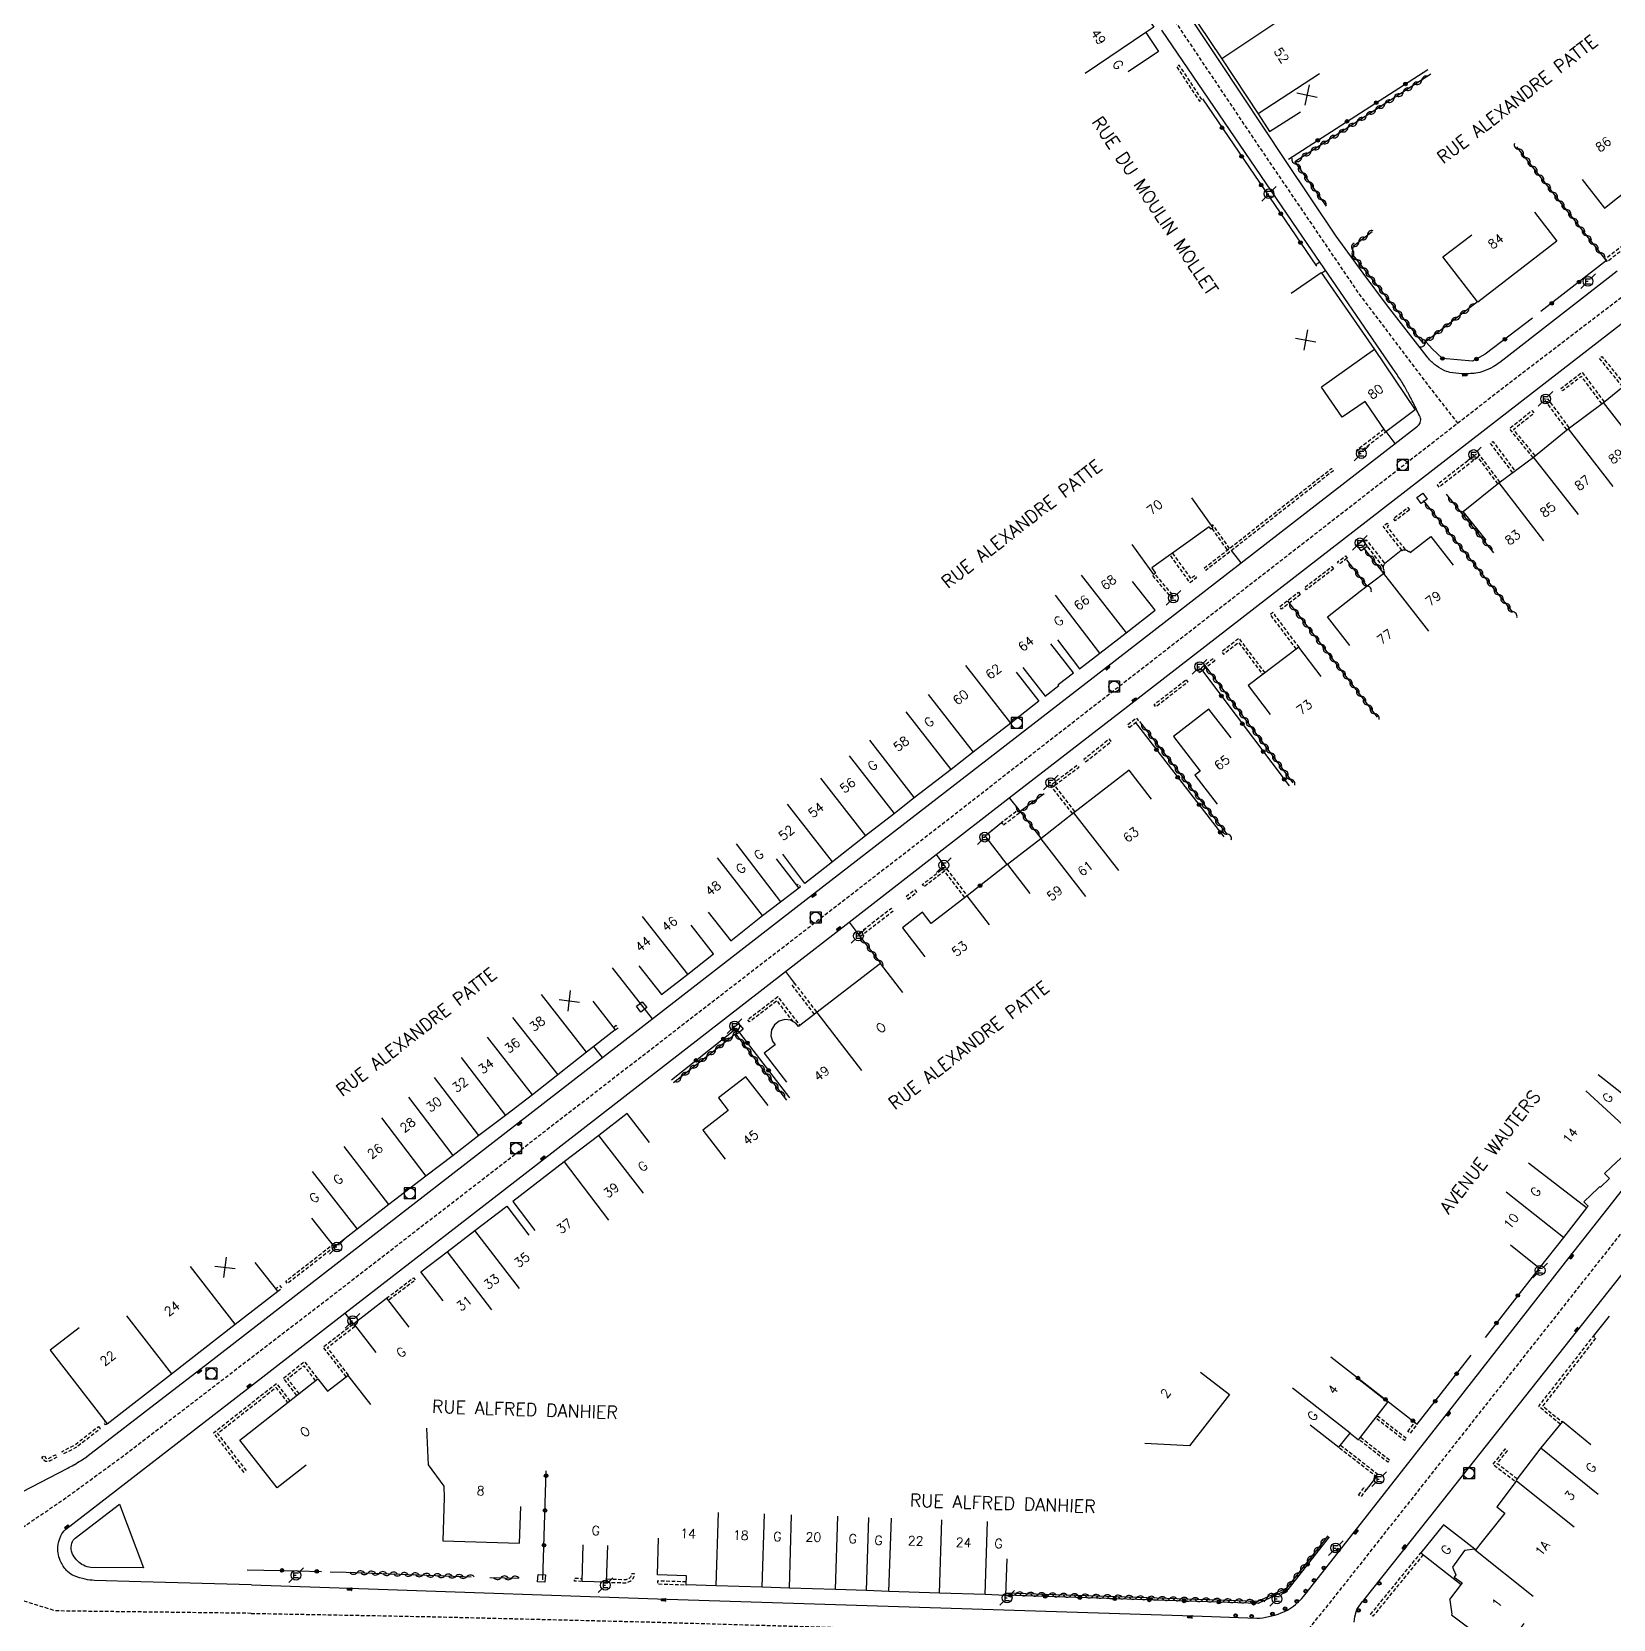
# Model space of a CAD drawing. Header units: millimetres. Extents: x 108000 to 109000, y 121000 to 122000.
# Drawn here: x 108402.5 to 108618.6, y 121388.5 to 121605.4 of the extents above; entities that cross this region are included whole.
import ezdxf
from ezdxf.enums import TextEntityAlignment as Align

# ---------------------------------------------------------------- set-up
doc = ezdxf.new("R2010")
doc.units = ezdxf.units.MM
doc.linetypes.add('DASHED', pattern=[0.75, 0.5, -0.25])
doc.layers.get('0').update_dxf_attribs({"linetype": 'CONTINUOUS'})
for name, color, linetype in [('W0001', 6, 'DASHED'), ('W0008', 7, 'CONTINUOUS'), ('W0100', 7, 'CONTINUOUS'), ('W0112', 1, 'DASHED'), ('W0310', 3, 'CONTINUOUS'), ('W0322', 7, 'CONTINUOUS'), ('W0400', 7, 'CONTINUOUS'), ('W0420', 7, 'CONTINUOUS'), ('W0471', 7, 'CONTINUOUS'), ('W0989', 7, 'CONTINUOUS'), ('W0991', 7, 'CONTINUOUS'), ('W1102', 7, 'CONTINUOUS')]:
    doc.layers.add(name, color=color, linetype=linetype)
doc.styles.get("Standard").update_dxf_attribs({"font": 'romans.shx', "width": 0.85})

# ---------------------------------------------------------------- blocks, each defined once
blk = doc.blocks.new('t310o')
at = {"color": 0, "linetype": 'Continuous'}
for centre, start, end in [((-0.5, 0.38), 216.8699, 323.1304), ((0.5, -0.37), 36.8699, 143.1303)]:
    blk.add_arc(centre, 0.625, start, end, dxfattribs=at)
blk = doc.blocks.new('T400')
for p, q in [((-0.15, 0.3), (0.15, 0.3)), ((-0.15, -0.25), (-0.15, 0.3)), ((-0.15, 0.15), (0.15, 0.15)), ((-0.15, 0), (0.15, 0)), ((0.15, 0.3), (0.15, -0.25)), ((-0.15, -0.15), (0.15, -0.15)), ((-0.15, -0.25), (-0.15, -0.3)), ((-0.15, -0.3), (0.15, -0.3)), ((0.15, -0.3), (0.15, -0.25))]:
    blk.add_line(p, q)
blk = doc.blocks.new('t991o')
at = {"color": 0, "linetype": 'Continuous'}
for p, q in [((-1, 1), (1, -1)), ((-1, -1), (1, 1))]:
    blk.add_line(p, q, dxfattribs=at)
blk = doc.blocks.new('T420')
for p, q in [((0.75, 0.75), (-0.75, 0.75)), ((-0.75, 0.75), (-0.75, -0.75)), ((0.75, 0.75), (0.75, -0.75)), ((0.75, -0.75), (-0.75, -0.75))]:
    blk.add_line(p, q)
blk.add_ellipse((0, 0), major_axis=(-0.53, 0.53), ratio=1, start_param=3.926991, end_param=10.210176)
blk = doc.blocks.new('T471')
for p, q in [((-0.333334, 0.333334), (-0.333334, -0.333334)), ((-0.333334, 0.333334), (0.333334, 0.333334)), ((-0.333334, 0), (0, 0)), ((0.500001, 0.500001), (1.000002, 1.000002)), ((-0.500001, -0.500001), (-1.000002, -1.000002)), ((-0.333334, -0.333334), (0.333334, -0.333334))]:
    blk.add_line(p, q)
blk.add_ellipse((0, 0), major_axis=(0.471405, 0.471405), ratio=1, start_param=5.4977871438, end_param=11.780972451)
blk = doc.blocks.new('t112o')
at = {"color": 0, "linetype": 'Continuous'}
for p, q in [((-0.5, 0.5), (0.5, 0.5)), ((-0.5, -0.5), (-0.5, 0.5)), ((0.5, 0.5), (0.5, -0.5)), ((0.5, -0.5), (-0.5, -0.5))]:
    blk.add_line(p, q, dxfattribs=at)
blk = doc.blocks.new('t322o')
at = {"color": 0, "linetype": 'Continuous'}
for radius in [0.25, 0.15]:
    blk.add_circle((0, 0), radius, dxfattribs=at)

msp = doc.modelspace()

# ---------------------------------------------------------------- linework, layer by layer
at = {"layer": 'W0001', "flags": 128}
for points in [[(108363.56, 121634.73), (108372.48, 121635.35), (108407.06, 121638.2), (108419.15, 121639.16), (108422.41, 121639.74), (108422.41, 121639.74), (108430.44, 121642.23), (108454.24, 121650.05), (108485.2, 121660.34), (108502.26, 121665.79), (108504.26, 121666.34), (108512.05, 121667.43), (108519.83, 121668.31), (108523.16, 121664.87), (108526.54, 121660.62), (108529.66, 121656.73), (108533.39, 121650.78), (108538.02, 121643.8), (108543.28, 121634.27), (108548.04, 121627.79), (108550.61, 121623.02), (108551.96, 121618.01), (108555.03, 121612.37), (108569.77, 121590.38), (108583.88, 121569.6), (108593.41, 121557.01), (108597.36, 121551.94)], [(108324.99, 121331.05), (108366.93, 121370.14), (108396.42, 121397.25), (108399.33, 121399.77), (108406.97, 121404.96), (108414.91, 121410.76), (108439.87, 121429.9), (108520.49, 121492.17), (108603.69, 121556.86), (108636.24, 121581.76), (108640.06, 121585.88), (108648.16, 121592.45), (108654.27, 121596.27), (108684.65, 121618.07)], [(108417.65, 121187.16), (108475.27, 121258.08), (108527.46, 121324.17), (108567.08, 121374.86), (108580.51, 121391.48), (108620.7, 121442.44), (108652.15, 121482.38)], [(108432.48, 121389.31), (108405.74, 121389.64), (108400.85, 121391.16), (108395.79, 121396.67)], [(108432.48, 121389.31), (108456.42, 121388.87), (108486.56, 121388.14), (108511.75, 121387.41), (108542, 121386.51), (108566.04, 121385.79), (108574.91, 121384.54), (108625.44, 121370.53), (108624.9, 121368.65), (108669.33, 121356.35), (108675.44, 121354.74), (108683.49, 121360.58), (108731.03, 121394.93)]]:
    msp.add_lwpolyline(points, dxfattribs=at)
at = {"layer": 'W0008', "flags": 128}
for points in [[(108619.18, 121572.71), (108603.12, 121560.24, -0.039021), (108602.22, 121559.64, -0.029221), (108600.92, 121559.02, -0.069205), (108599.88, 121558.76, -0.037873), (108597.92, 121558.69, -0.038924), (108596.32, 121558.88, -0.066477), (108595.43, 121559.18, -0.056116), (108594.21, 121559.97, -0.056529), (108593.19, 121561.01), (108587.79, 121567.98), (108584.44, 121572.41), (108580.79, 121577.5), (108573.84, 121587.84), (108564.79, 121601.51), (108554.98, 121616.18)], [(108401.19, 121405.9), (108407.41, 121409.16, 0.000891), (108408.22, 121409.58, 0.006727), (108408.32, 121409.64, 0.011526), (108408.37, 121409.67, 0.000685), (108409.15, 121410.16, 0.000923), (108410.01, 121410.7, 0.022858), (108410.04, 121410.72), (108420.54, 121418.83), (108426.25, 121423.22), (108470.57, 121457.55), (108480.49, 121465.28), (108506.93, 121485.76), (108548.97, 121518.29), (108567.79, 121532.86), (108588.82, 121549.14), (108591.87, 121551.53, 0.043631), (108592, 121551.65, 0.024306), (108592.19, 121551.88, 0.089724), (108592.27, 121552.04, 0.044657), (108592.34, 121552.38, 0.109439), (108592.31, 121552.61, 0.018663), (108592.16, 121552.96, 0.003141), (108591.7, 121553.92, 0.006805), (108591.49, 121554.36, 0.000464), (108590.64, 121555.99, 0.004217), (108590.54, 121556.17, 0.00876), (108589.94, 121557.24, 0.01257), (108589.49, 121557.97, 0.002177), (108588.95, 121558.77, 0.002699), (108588.52, 121559.41), (108576.9, 121576.35), (108556.96, 121605.64)], [(108432.53, 121393.22), (108417.39, 121393.6), (108411.07, 121393.81, -0.045702), (108409.78, 121393.97, -0.038304), (108408.31, 121394.42, -0.107156), (108407.39, 121395.02, -0.076964), (108406.5, 121396.27, -0.065677), (108406.13, 121397.32, -0.072626), (108406.07, 121398.34, -0.080775), (108406.47, 121399.92, -0.125871), (108407.11, 121400.75), (108431.85, 121419.89), (108445.27, 121430.32), (108471.73, 121450.81), (108505.5, 121477), (108514.19, 121483.74), (108526.08, 121492.98), (108536.1, 121500.74), (108552.31, 121513.25), (108625.15, 121569.7)]]:
    msp.add_lwpolyline(points, format="xyb", dxfattribs=at)
for points in [[(108578.55, 121573.94), (108578, 121573.56)], [(108579.34, 121572.79), (108578.79, 121572.41)], [(108588.82, 121549.14), (108587.59, 121550.79)], [(108567.79, 121532.86), (108566.48, 121534.54)], [(108536.1, 121500.74), (108537.39, 121499.12)], [(108535.82, 121491.62), (108532.79, 121495.53), (108535.05, 121497.36)], [(108526.08, 121492.98), (108527.31, 121491.29)], [(108514.19, 121483.74), (108515.45, 121482.11)], [(108487.33, 121470.56), (108481.88, 121477.5)], [(108505.5, 121477), (108506.75, 121475.37)], [(108432.53, 121393.22), (108447.2, 121392.71), (108489.33, 121391.27), (108561.23, 121388.96), (108569.95, 121388.65), (108570.35, 121388.66), (108570.75, 121388.71), (108571.57, 121388.87), (108572.39, 121389.08), (108572.83, 121389.21), (108573.27, 121389.37), (108573.69, 121389.55), (108574.11, 121389.75), (108574.4, 121389.91), (108574.68, 121390.09), (108574.95, 121390.3), (108575.2, 121390.52), (108576.06, 121391.36), (108576.49, 121391.84), (108582.72, 121399.77), (108596.15, 121416.9), (108612.61, 121437.94), (108618.58, 121445.5), (108637.86, 121470.17)], [(108480.49, 121465.28), (108479.33, 121466.77)], [(108583.21, 121388.09), (108583.32, 121388.82), (108583.5, 121389.53), (108583.66, 121389.93), (108583.9, 121390.3), (108584.39, 121390.93), (108584.53, 121391.11), (108593.52, 121402.39), (108628.52, 121446.58)], [(108445.27, 121430.32), (108446.4, 121428.85)]]:
    msp.add_lwpolyline(points, dxfattribs=at)
msp.add_lwpolyline([(108417.77, 121395.54), (108410.56, 121395.57, -0.07689), (108409.55, 121395.88, -0.08718), (108408.79, 121396.43, -0.052791), (108408.15, 121397.24, -0.090938), (108407.92, 121397.81, -0.119978), (108407.97, 121398.91, -0.161345), (108408.44, 121399.6), (108414.49, 121404.21)], format="xyb", close=True, dxfattribs=at)
at = {"layer": 'W0100', "flags": 128}
for points in [[(108564.87, 121609.7), (108562.09, 121613.85), (108558.59, 121611.53), (108558.59, 121611.53), (108558.59, 121611.53), (108565.13, 121601.72), (108570.13, 121594.19), (108571.68, 121591.78), (108575.89, 121594.48)], [(108548.34, 121608.22), (108552.47, 121611.02), (108555.84, 121606.06), (108554.74, 121605.31), (108556.49, 121602.74), (108552.35, 121599.93)], [(108614.38, 121585.25), (108617.46, 121581.32), (108621.02, 121584.12), (108621.02, 121584.12), (108620.43, 121584.87), (108625.52, 121588.88), (108622.44, 121592.81)], [(108607.9, 121580.75), (108610.95, 121576.79), (108600.13, 121568.46), (108595.37, 121574.64), (108599.33, 121577.69)], [(108578.7, 121572.47), (108574.61, 121569.66)], [(108578.72, 121572.51), (108586, 121562.02), (108591.57, 121553.76), (108587.55, 121550.76), (108587.55, 121550.76), (108584.72, 121554.89), (108581.59, 121552.75), (108578.77, 121556.87)], [(108601.27, 121535.96), (108598.14, 121539.87), (108603, 121543.76), (108607.72, 121547.31), (108612.46, 121551.18), (108617.31, 121554.77), (108621.94, 121558.55), (108627.07, 121562.32), (108627.07, 121562.32), (108627.56, 121561.69), (108629.21, 121562.97), (108632.27, 121559.01)], [(108560.99, 121541.73), (108563.93, 121537.62), (108563.68, 121537.43), (108563.42, 121537.79), (108560.81, 121535.91), (108555.57, 121532.15), (108556.09, 121531.44), (108555.85, 121531.24), (108552.91, 121535.34)], [(108542.67, 121522.35), (108545.69, 121518.36), (108548.49, 121520.49), (108552.06, 121523.27), (108556.03, 121526.37), (108552.94, 121530.31)], [(108537.95, 121518.57), (108541.01, 121514.61), (108542.88, 121516.09), (108542.77, 121516.24), (108544.85, 121517.84), (108541.79, 121521.79)], [(108578.7, 121517.34), (108575.69, 121521.33), (108575.69, 121521.33), (108568.75, 121516.1), (108571.76, 121512.11)], [(108537.03, 121517.89), (108540.13, 121513.97), (108536.29, 121510.93), (108531.16, 121506.99), (108528.17, 121504.62), (108523.1, 121500.72), (108520.4, 121498.61), (108516.45, 121495.55), (108511.93, 121492.01), (108508.14, 121489.05), (108505.13, 121493.05)], [(108566.44, 121508.92), (108563.38, 121512.87), (108558.53, 121509.12), (108558.53, 121509.12), (108562.19, 121504.4), (108561.46, 121503.83), (108564.52, 121499.88)], [(108555.51, 121500.55), (108552.46, 121504.51), (108544.93, 121498.69), (108540.39, 121495.16), (108535.85, 121491.64), (108538.91, 121487.68)], [(108494.93, 121485.14), (108498.04, 121481.22), (108502.36, 121484.65), (108504.83, 121486.52), (108507.32, 121488.43), (108504.28, 121492.4)], [(108533.38, 121483.39), (108530.33, 121487.36), (108525.41, 121483.57), (108524.23, 121485.1), (108521.49, 121482.99), (108524.54, 121479.03)], [(108485.48, 121477.78), (108488.57, 121473.85), (108492.15, 121476.66), (108495.68, 121479.42), (108492.61, 121483.36)], [(108521.54, 121474.15), (108518.49, 121478.11), (108507.28, 121469.48), (108506.9, 121469.97), (108506.2, 121470.36), (108505.4, 121470.45), (108504.63, 121470.24), (108504, 121469.74), (108503.61, 121469.04), (108503.51, 121468.24), (108503.73, 121467.47), (108504.08, 121467.01), (108502.58, 121465.86), (108502.58, 121465.86), (108502.58, 121465.86), (108505.63, 121461.9)], [(108632.09, 121474.46), (108636.01, 121471.35), (108634.15, 121469), (108630.39, 121464.23), (108626.57, 121459.36), (108624.47, 121456.7), (108622.28, 121453.9), (108618.41, 121450.31), (108617.45, 121449.41), (108618.11, 121448.71), (108616.89, 121447.55), (108616.81, 121447.63), (108616.58, 121447.41), (108614.62, 121445.55), (108615.21, 121444.94), (108614.99, 121444.71), (108611.84, 121440.65), (108608.53, 121436.48), (108604.61, 121439.6)], [(108479.17, 121472.97), (108482.23, 121469.02), (108478.31, 121465.97), (108474.38, 121462.88), (108470.92, 121460.16), (108467.26, 121457.32), (108463.59, 121454.58), (108460.08, 121451.87), (108456.37, 121449.05), (108451.28, 121445.18), (108446.97, 121441.82), (108443.88, 121439.38), (108440.79, 121443.31)], [(108503.14, 121458.69), (108500.09, 121462.64), (108496.34, 121459.75), (108497.68, 121458.01), (108494.19, 121455.31), (108497.24, 121451.35)], [(108486.91, 121453.64), (108483.85, 121457.6), (108480.01, 121454.62), (108475.26, 121450.99), (108468.22, 121445.58), (108471.26, 121441.62)], [(108458.71, 121432), (108455.68, 121435.98), (108459.25, 121438.7), (108463.07, 121441.63), (108467.41, 121444.95), (108470.45, 121440.99)], [(108408.95, 121428.32), (108405, 121425.25), (108412.79, 121415.22), (108421.58, 121422.05), (108430.3, 121428.81), (108436.11, 121433.32), (108433.04, 121437.27)], [(108449.55, 121424.96), (108446.5, 121428.93), (108450.96, 121432.36), (108454.01, 121428.4)], [(108562.23, 121422.27), (108566.17, 121419.2), (108560.72, 121412.22), (108554.6, 121412.51)], [(108439.98, 121409.55), (108436.05, 121406.46), (108430.93, 121412.96), (108441.61, 121421.35), (108441.61, 121421.35), (108442.93, 121419.65), (108445.71, 121421.81), (108448.78, 121417.86)], [(108577.2, 121415.07), (108581.14, 121412), (108582.67, 121413.95), (108583.84, 121413.03), (108587.84, 121418.16), (108583.9, 121421.23)], [(108615.56, 121412.32), (108611.71, 121415.51), (108608.74, 121411.93), (108605.36, 121407.49), (108605.43, 121407.43), (108605.39, 121407.38), (108602.74, 121403.87), (108603.81, 121403.02), (108600.37, 121398.65), (108599.83, 121397.96), (108599.71, 121398.06), (108598.33, 121397.89), (108596.66, 121395.63), (108597.11, 121394.58), (108596.89, 121394.26), (108598, 121393.47), (108596.25, 121391.19), (108596.32, 121391.12), (108596.57, 121389.18), (108596.53, 121389.1), (108603.48, 121383.9), (108606.48, 121387.9)], [(108456.44, 121414.61), (108456.67, 121409.62), (108456.67, 121409.62), (108458.81, 121406.7), (108458.88, 121405.15), (108458.68, 121399.21), (108469.17, 121398.89), (108469.32, 121403.89)], [(108599.71, 121398.06), (108595.42, 121401.42), (108592.35, 121397.58), (108597.84, 121393.27)], [(108481.16, 121398.57), (108480.99, 121393.57), (108477.7, 121393.68), (108477.86, 121398.68)], [(108535.74, 121396.77), (108535.56, 121391.77), (108532.81, 121391.87), (108526.56, 121392.08), (108519.65, 121392.31), (108516.56, 121392.42), (108512.35, 121392.58), (108506.04, 121392.77), (108502.34, 121392.89), (108496.03, 121393.08), (108491.94, 121393.21), (108491.97, 121394.45), (108488.01, 121394.57), (108488.16, 121399.57)]]:
    msp.add_lwpolyline(points, dxfattribs=at)
msp.add_lwpolyline([(108582.63, 121521.54), (108579.57, 121525.49), (108584.07, 121528.96), (108587.41, 121531.55), (108587.28, 121531.71), (108587.35, 121531.79), (108587.27, 121531.92, -0.07202), (108587.24, 121532.01, -0.072982), (108587.22, 121532.26, -0.068612), (108587.28, 121532.51, -0.063161), (108587.33, 121532.6, -0.043712), (108587.43, 121532.71), (108587.39, 121532.78), (108589.67, 121534.58), (108589.73, 121534.52, -0.043712), (108589.86, 121534.59, -0.063161), (108589.96, 121534.62, -0.068612), (108590.22, 121534.62, -0.072982), (108590.45, 121534.56, -0.07202), (108590.54, 121534.51), (108590.64, 121534.4), (108590.74, 121534.45), (108590.88, 121534.28), (108593.72, 121536.47), (108596.78, 121532.52)], format="xyb", dxfattribs=at)
at = {"layer": 'W0112', "flags": 128}
for points in [[(108562.41, 121596.17), (108559.33, 121600.83), (108558.99, 121600.61), (108562.07, 121595.95)], [(108624.68, 121579.38), (108624.43, 121579.69), (108617.56, 121574.35), (108617.8, 121574.03)], [(108562.72, 121532.14), (108566.04, 121534.7), (108580.14, 121545.76), (108580.39, 121545.44), (108566.28, 121534.38), (108562.96, 121531.82)], [(108590.79, 121540.09), (108588.85, 121538.6), (108588.61, 121538.92), (108590.55, 121540.41)], [(108582.27, 121533.47), (108581.2, 121532.66), (108580.95, 121532.97), (108582.03, 121533.79)], [(108580.42, 121532.03), (108576.67, 121529.14), (108576.43, 121529.46), (108580.18, 121532.35)], [(108575.89, 121528.53), (108574.34, 121527.34), (108573.29, 121526.52), (108573.04, 121526.84), (108574.1, 121527.66), (108575.64, 121528.85)], [(108564.2, 121519.48), (108562.48, 121518.14), (108562.1, 121517.83), (108561.85, 121518.14), (108562.23, 121518.45), (108563.96, 121519.79)], [(108560.26, 121516.86), (108560.51, 121516.55), (108556.13, 121513.17), (108555.89, 121513.49)], [(108552.48, 121510.37), (108553.76, 121511.3), (108553.53, 121511.63), (108552.24, 121510.69)], [(108546.52, 121505.65), (108550.04, 121508.46), (108549.79, 121508.77), (108546.27, 121505.96)], [(108535.29, 121497.04), (108537.63, 121498.81), (108537.39, 121499.12), (108535.05, 121497.36)], [(108522.22, 121486.91), (108523.46, 121487.84), (108523.22, 121488.16), (108521.98, 121487.23)], [(108515.7, 121481.79), (108520.23, 121485.3), (108519.98, 121485.62), (108515.45, 121482.11)], [(108411.6, 121414.84), (108411.85, 121414.52), (108408.53, 121411.95), (108406.81, 121411.08), (108406.63, 121411.44), (108408.31, 121412.29)], [(108590.58, 121414.17), (108591.54, 121415.4), (108591.85, 121415.15), (108590.89, 121413.93)], [(108583.82, 121405.48), (108584.54, 121406.44), (108584.86, 121406.2), (108584.14, 121405.24)]]:
    msp.add_lwpolyline(points, close=True, dxfattribs=at)
for points in [[(108619.93, 121556.92), (108616.77, 121560.79), (108617.08, 121561.05), (108620.24, 121557.17)], [(108617.07, 121554.6), (108614.3, 121558.33), (108611.72, 121556.35), (108611.48, 121556.66), (108614.38, 121558.9), (108617.39, 121554.84)], [(108612.29, 121551.05), (108609.34, 121555.04), (108609.66, 121555.28), (108612.61, 121551.29)], [(108607.95, 121547.5), (108605.01, 121551.09), (108607.83, 121553.34), (108607.58, 121553.65), (108604.44, 121551.15), (108607.64, 121547.24)], [(108587.3, 121551.08), (108583.49, 121548.14), (108583.74, 121547.83), (108587.55, 121550.76)], [(108603.16, 121543.88), (108600.16, 121547.87), (108594.56, 121543.51), (108594.81, 121543.2), (108600.09, 121547.31), (108602.84, 121543.64)], [(108604.89, 121545.18), (108601.87, 121549.19), (108602.19, 121549.43), (108605.21, 121545.42)], [(108563.79, 121537.52), (108565.89, 121534.59)], [(108566.21, 121534.83), (108563.86, 121538.1)], [(108589.77, 121534.55), (108587.18, 121537.84), (108587.74, 121538.25), (108587.98, 121537.93), (108587.75, 121537.76), (108590.22, 121534.62)], [(108587.22, 121532.26), (108584.57, 121535.75), (108584.89, 121536), (108587.39, 121532.78)], [(108558.39, 121534.18), (108560.88, 121530.71), (108561.44, 121531.14), (108561.68, 121530.82), (108560.8, 121530.14), (108558.07, 121533.94)], [(108555.68, 121531.1), (108558.19, 121528.1), (108558.5, 121528.36), (108555.99, 121531.36)], [(108575.34, 121521.07), (108571.75, 121525.83), (108572.13, 121526.11), (108572.37, 121525.79), (108572.31, 121525.75), (108575.66, 121521.31)], [(108571.05, 121517.83), (108567.5, 121522.54), (108565.12, 121520.69), (108565.37, 121520.37), (108567.43, 121521.97), (108570.73, 121517.59)], [(108544.76, 121498.56), (108541.71, 121502.46), (108545.35, 121505.2), (108545.59, 121504.88), (108542.28, 121502.39), (108545.07, 121498.81)], [(108530.02, 121487.12), (108527.24, 121490.73), (108524.45, 121488.57), (108524.2, 121488.89), (108527.31, 121491.29), (108530.33, 121487.36)], [(108507.32, 121488.43), (108507.54, 121488.62), (108507.28, 121488.92), (108507.07, 121488.75)], [(108509.48, 121471.17), (108506.44, 121475.13), (108506.75, 121475.37), (108509.8, 121471.42)], [(108506.58, 121470.14), (108504.37, 121473.02), (108500.57, 121470.12), (108500.33, 121470.44), (108504.44, 121473.58), (108507.48, 121469.63)], [(108482.23, 121469.02), (108482.62, 121469.33), (108482.37, 121469.64), (108481.98, 121469.33)], [(108443.88, 121439.38), (108437.45, 121434.37), (108437.2, 121434.68), (108443.63, 121439.7)], [(108450.96, 121432.36), (108454.67, 121435.16), (108454.91, 121434.84), (108451.2, 121432.04)], [(108436.11, 121433.32), (108436.68, 121433.76), (108436.43, 121434.08), (108435.86, 121433.64)], [(108445.48, 121421.63), (108442.34, 121425.71), (108446.5, 121428.93)], [(108445.79, 121421.87), (108442.9, 121425.63), (108446.74, 121428.61)], [(108611.4, 121415.14), (108608.45, 121417.59), (108615.96, 121427.2), (108616.27, 121426.96), (108609, 121417.65), (108611.66, 121415.45)], [(108438.72, 121419.08), (108436.89, 121421.45), (108439.75, 121423.71), (108441.58, 121421.33)], [(108439.03, 121419.33), (108437.45, 121421.38), (108439.68, 121423.14), (108441.26, 121421.08)], [(108431.5, 121408.57), (108427.34, 121413.98), (108435.93, 121420.72), (108437.77, 121418.33)], [(108431.82, 121408.81), (108427.9, 121413.91), (108435.86, 121420.16), (108437.45, 121418.09)], [(108412.79, 121415.22), (108412.59, 121415.06), (108412.34, 121415.37), (108412.53, 121415.53)], [(108586.41, 121416.32), (108590.37, 121413.23), (108590.13, 121412.92), (108586.16, 121416.01)], [(108584.11, 121413.37), (108588.06, 121410.28), (108587.82, 121409.97), (108583.86, 121413.06)], [(108581.38, 121412.29), (108586.5, 121408.3), (108586.25, 121407.98), (108581.13, 121411.98)], [(108605.51, 121407.68), (108602.76, 121409.76), (108604.17, 121411.53), (108603.86, 121411.77), (108602.19, 121409.69), (108605.34, 121407.3)], [(108592.67, 121397.33), (108585.79, 121388.92), (108585.48, 121389.17), (108592.35, 121397.58)], [(108477.7, 121393.68), (108476.65, 121393.71), (108476.67, 121394.11), (108477.71, 121394.08)], [(108480.99, 121393.57), (108483.67, 121393.48), (108483.83, 121393.5), (108484.3, 121393.71), (108484.52, 121393.86), (108484.68, 121394.07), (108484.81, 121394.38), (108484.87, 121394.71), (108484.47, 121394.73), (108484.42, 121394.49), (108484.33, 121394.26), (108484.24, 121394.15), (108484.12, 121394.06), (108483.69, 121393.88), (108483.68, 121393.88), (108481, 121393.97)], [(108491.95, 121393.61), (108488.01, 121393.73), (108488, 121393.33), (108491.94, 121393.21)]]:
    msp.add_lwpolyline(points, dxfattribs=at)
msp.add_lwpolyline([(108404.23, 121410.85), (108404.42, 121410.51), (108404.51, 121410.46, 0.412391), (108404.52, 121410.45, 0.028526), (108404.77, 121410.48, 0.07192), (108404.78, 121410.49), (108405.74, 121410.99), (108405.93, 121410.63), (108404.96, 121410.13, -0.07192), (108404.85, 121410.09, -0.028526), (108404.55, 121410.05, -0.115258), (108404.37, 121410.08), (108404.12, 121410.22), (108403.88, 121410.66)], format="xyb", close=True, dxfattribs=at)
at = {"layer": 'W0310', "flags": 128}
for points in [[(108593.73, 121599.6), (108575.1, 121587.63), (108579.41, 121581.59)], [(108617.8, 121574.03), (108605.48, 121589.71)], [(108600.1, 121568.5), (108592.7, 121562.81), (108582.95, 121575.08), (108583.16, 121576.16), (108585.71, 121578.12)], [(108592.65, 121541.37), (108604.88, 121526.12)], [(108595.82, 121542.23), (108602.26, 121534.2)], [(108584.48, 121534.95), (108587.22, 121531.4)], [(108582.2, 121533.24), (108584.96, 121529.66)], [(108574.1, 121527.66), (108586.39, 121511.75)], [(108562.76, 121518.86), (108574.87, 121502.79)], [(108553.89, 121511.19), (108565.84, 121495.76)], [(108540.46, 121495.21), (108537.57, 121498.91), (108540.84, 121501.31)], [(108515.45, 121482.11), (108518.51, 121478.13)], [(108505.7, 121459.42), (108498.7, 121468.51), (108490.22, 121461.79)], [(108579.62, 121399.91), (108574, 121392.76), (108570.07, 121390.91), (108535.56, 121392.05)], [(108445.46, 121394.94), (108462.57, 121394.29)], [(108465.1, 121394.21), (108469.04, 121394.11)]]:
    msp.add_lwpolyline(points, dxfattribs=at)
at = {"layer": 'W0322', "flags": 128}
for points in [[(108574.25, 121588.02), (108593.29, 121600.25)], [(108562.49, 121596.23), (108578.1, 121573.37)], [(108617.74, 121574.14), (108608.76, 121567.19)], [(108607.62, 121566.27), (108601.15, 121561.35), (108599.42, 121560.39), (108595.3, 121560.77), (108593.89, 121562.07), (108592.72, 121563.43)], [(108562.23, 121518.45), (108574.35, 121502.38)], [(108553.3, 121511.06), (108565.4, 121495.43)], [(108535.85, 121491.67), (108530.33, 121487.36)], [(108506.1, 121459.73), (108498.79, 121469.22), (108489.91, 121462.18)], [(108608.53, 121436.48), (108601.13, 121427.02)], [(108615.96, 121427.2), (108618.13, 121429.9)], [(108580.02, 121424.38), (108591.85, 121415.15), (108599.24, 121424.6)], [(108472.35, 121393.88), (108472.81, 121408.78)], [(108586.29, 121408.02), (108584.86, 121406.2)], [(108579.81, 121399.75), (108574.16, 121392.56), (108570.13, 121390.66), (108535.56, 121391.8)], [(108431.94, 121395.27), (108438.78, 121395.13), (108442.08, 121395.02)], [(108443.29, 121395), (108445.46, 121394.94)]]:
    msp.add_lwpolyline(points, dxfattribs=at)
at = {"layer": 'W1102', "flags": 128}
for points in [[(108573.46, 121607.26), (108565.13, 121601.72)], [(108554.74, 121605.31), (108546.47, 121599.69)], [(108578.5, 121599.66), (108570.13, 121594.19)], [(108586, 121562.02), (108578.77, 121556.87)], [(108623.45, 121546.88), (108617.31, 121554.77)], [(108612.46, 121551.18), (108618.6, 121543.29)], [(108613.89, 121539.44), (108607.72, 121547.31)], [(108603, 121543.76), (108609.13, 121535.86)], [(108545.9, 121531.15), (108552.06, 121523.27)], [(108587.22, 121531.4), (108593.37, 121523.52)], [(108548.49, 121520.49), (108542.4, 121528.41)], [(108536.29, 121510.93), (108530.15, 121518.82)], [(108525.02, 121514.88), (108531.16, 121506.99)], [(108528.17, 121504.62), (108522.01, 121512.5)], [(108516.97, 121508.62), (108523.1, 121500.72)], [(108520.4, 121498.61), (108514.25, 121506.49)], [(108510.31, 121503.44), (108516.45, 121495.55)], [(108511.93, 121492.01), (108505.78, 121499.89)], [(108551.06, 121490.8), (108544.93, 121498.69)], [(108498.77, 121494.47), (108504.83, 121486.52)], [(108540.39, 121495.16), (108546.53, 121487.26)], [(108502.36, 121484.65), (108496.23, 121492.55)], [(108492.15, 121476.66), (108485.98, 121484.53)], [(108478.31, 121465.97), (108472.15, 121473.85)], [(108468.2, 121470.74), (108474.38, 121462.88)], [(108509.8, 121471.42), (108515.9, 121463.5)], [(108470.92, 121460.16), (108464.77, 121468.05)], [(108461.19, 121465.27), (108467.26, 121457.32)], [(108463.59, 121454.58), (108457.54, 121462.54)], [(108624.47, 121456.7), (108616.6, 121462.87)], [(108460.08, 121451.87), (108454.01, 121459.82)], [(108622.28, 121453.9), (108614.89, 121460.69)], [(108450.31, 121457.01), (108456.37, 121449.05)], [(108486.1, 121446.7), (108480.01, 121454.62)], [(108451.28, 121445.18), (108445.18, 121453.09)], [(108475.26, 121450.99), (108481.34, 121443.05)], [(108614.99, 121444.71), (108607.08, 121450.83)], [(108440.81, 121449.69), (108446.97, 121441.82)], [(108611.84, 121440.65), (108604.02, 121446.88)], [(108469.15, 121433.69), (108463.07, 121441.63)], [(108459.25, 121438.7), (108465.32, 121430.76)], [(108430.3, 121428.81), (108424.17, 121436.71)], [(108415.46, 121429.95), (108421.58, 121422.05)], [(108582.67, 121413.95), (108574.78, 121420.1)], [(108608.74, 121411.93), (108616.6, 121405.61)], [(108605.43, 121407.43), (108613.29, 121401.11)], [(108496.03, 121393.08), (108496.33, 121403.08)], [(108502.34, 121392.89), (108502.66, 121402.89)], [(108506.04, 121392.77), (108506.35, 121402.77)], [(108512.35, 121392.58), (108512.66, 121402.57)], [(108516.56, 121392.42), (108516.91, 121402.41)], [(108519.65, 121392.31), (108519.98, 121402.3)], [(108526.56, 121392.08), (108526.89, 121402.07)], [(108532.81, 121391.87), (108533.13, 121401.87)], [(108599.83, 121397.96), (108607.69, 121391.64)]]:
    msp.add_lwpolyline(points, dxfattribs=at)

# ---------------------------------------------------------------- block references
at = {"layer": 'W0112'}
for p, rotation in [((108592.49, 121541.65), 215.7258737910858), ((108584.29, 121535.21), 216.0210209977047), ((108485.84, 121472.17), 37.3068282370961), ((108499.01, 121469.21), 219.5766963179922), ((108472.16, 121394.09), 355.6581662668207)]:
    msp.add_blockref('t112o', p, dxfattribs=dict(at, rotation=rotation))
at = {"layer": 'W0310'}
for p, rotation in [((108589.94, 121597.16), 212.7092950611148), ((108591.2, 121597.97), 212.7092950611148), ((108592.47, 121598.79), 212.7092950611148), ((108587.42, 121595.54), 212.7092950611148), ((108588.68, 121596.35), 212.7092950611148), ((108583.63, 121593.11), 212.7092950611148), ((108584.89, 121593.92), 212.7092950611148), ((108586.15, 121594.73), 212.7092950611148), ((108579.84, 121590.68), 212.7092950611148), ((108581.11, 121591.49), 212.7092950611148), ((108582.37, 121592.3), 212.7092950611148), ((108576.06, 121588.25), 212.7092950611148), ((108577.32, 121589.06), 212.7092950611148), ((108578.58, 121589.87), 212.7092950611148), ((108605.75, 121589.37), 128.1649796308206), ((108606.68, 121588.19), 128.1649796308206), ((108575.31, 121587.34), 305.4627782849915), ((108576.18, 121586.12), 305.4627782849915), ((108607.61, 121587.01), 128.1649796308206), ((108577.05, 121584.89), 305.4627782849915), ((108608.53, 121585.83), 128.1649796308206), ((108609.46, 121584.65), 128.1649796308206), ((108577.93, 121583.67), 305.4627782849915), ((108578.8, 121582.45), 305.4627782849915), ((108610.39, 121583.47), 128.1649796308206), ((108611.31, 121582.29), 128.1649796308206), ((108612.24, 121581.11), 128.1649796308206), ((108613.17, 121579.93), 128.1649796308206), ((108585.05, 121577.62), 37.53765790423341), ((108614.1, 121578.75), 128.1649796308206), ((108615.02, 121577.57), 128.1649796308206), ((108583.04, 121575.56), 79.32290542965151), ((108583.87, 121576.71), 37.53765790423341), ((108615.95, 121576.39), 128.1649796308206), ((108616.88, 121575.21), 128.1649796308206), ((108583.58, 121574.29), 128.4491457989146), ((108584.52, 121573.12), 128.4491457989146), ((108585.45, 121571.94), 128.4491457989146), ((108586.38, 121570.77), 128.4491457989146), ((108587.31, 121569.59), 128.4491457989146), ((108588.25, 121568.42), 128.4491457989146), ((108589.18, 121567.24), 128.4491457989146), ((108597.72, 121566.67), 217.6106219142825), ((108598.91, 121567.59), 217.6106219142825), ((108590.11, 121566.07), 128.4491457989146), ((108591.04, 121564.89), 128.4491457989146), ((108595.34, 121564.84), 217.6106219142825), ((108596.53, 121565.76), 217.6106219142825), ((108591.98, 121563.72), 128.4491457989146), ((108592.97, 121563.01), 217.6106219142825), ((108594.15, 121563.92), 217.6106219142825), ((108596.76, 121541.06), 308.7144133333201), ((108593.59, 121540.2), 308.7144133333134), ((108594.53, 121539.03), 308.7144133333134), ((108597.7, 121539.89), 308.7144133333201), ((108598.64, 121538.72), 308.7144133333201), ((108595.47, 121537.86), 308.7144133333134), ((108596.41, 121536.69), 308.7144133333134), ((108599.58, 121537.55), 308.7144133333201), ((108600.51, 121536.38), 308.7144133333201), ((108597.35, 121535.52), 308.7144133333134), ((108598.28, 121534.35), 308.7144133333134), ((108601.45, 121535.21), 308.7144133333201), ((108583.12, 121532.05), 307.7010484682984), ((108585.4, 121533.77), 307.7010484682063), ((108586.31, 121532.58), 307.7010484682063), ((108599.22, 121533.17), 308.7144133333134), ((108600.16, 121532), 308.7144133333134), ((108584.03, 121530.86), 307.7010484682984), ((108584.95, 121529.68), 307.7010484682984), ((108601.1, 121530.83), 308.7144133333134), ((108602.04, 121529.66), 308.7144133333134), ((108602.97, 121528.49), 308.7144133333134), ((108603.91, 121527.32), 308.7144133333134), ((108575.01, 121526.47), 307.7010484683568), ((108575.93, 121525.28), 307.7010484683568), ((108604.85, 121526.15), 308.7144133333134), ((108576.85, 121524.09), 307.7010484683568), ((108577.76, 121522.91), 307.7010484683568), ((108578.68, 121521.72), 307.7010484683568), ((108579.6, 121520.53), 307.7010484683568), ((108580.52, 121519.35), 307.7010484683568), ((108563.67, 121517.66), 307.0068622088372), ((108564.57, 121516.46), 307.0068622088372), ((108581.43, 121518.16), 307.7010484683568), ((108582.35, 121516.97), 307.7010484683568), ((108565.47, 121515.26), 307.0068622088372), ((108583.27, 121515.79), 307.7010484683568), ((108584.19, 121514.6), 307.7010484683568), ((108566.38, 121514.06), 307.0068622088372), ((108567.28, 121512.87), 307.0068622088372), ((108585.1, 121513.41), 307.7010484683568), ((108586.02, 121512.23), 307.7010484683568), ((108554.8, 121510.01), 307.7505425367052), ((108568.18, 121511.67), 307.0068622088372), ((108569.08, 121510.47), 307.0068622088372), ((108555.72, 121508.82), 307.7505425367052), ((108569.99, 121509.27), 307.0068622088372), ((108570.89, 121508.08), 307.0068622088372), ((108556.64, 121507.64), 307.7505425367052), ((108557.56, 121506.45), 307.7505425367052), ((108571.79, 121506.88), 307.0068622088372), ((108572.7, 121505.68), 307.0068622088372), ((108558.48, 121505.26), 307.7505425367052), ((108559.4, 121504.08), 307.7505425367052), ((108573.6, 121504.48), 307.0068622088372), ((108560.31, 121502.89), 307.7505425367052), ((108561.23, 121501.71), 307.7505425367052), ((108574.5, 121503.28), 307.0068622088372), ((108538.63, 121499.68), 36.31997181196102), ((108539.84, 121500.57), 36.31997181196102), ((108562.15, 121500.52), 307.7505425367052), ((108563.07, 121499.33), 307.7505425367052), ((108537.69, 121498.76), 127.956578702384), ((108538.61, 121497.57), 127.956578702384), ((108563.99, 121498.15), 307.7505425367052), ((108564.91, 121496.96), 307.7505425367052), ((108539.54, 121496.39), 127.956578702384), ((108565.82, 121495.77), 307.7505425367052), ((108516.37, 121480.92), 307.6086448813863), ((108517.28, 121479.73), 307.6086448813863), ((108518.2, 121478.54), 307.6086448813863), ((108497.11, 121467.25), 218.3938045985948), ((108498.28, 121468.18), 218.3938045985948), ((108499.29, 121467.74), 127.6086448814157), ((108494.76, 121465.39), 218.3938045985948), ((108495.93, 121466.32), 218.3938045985948), ((108500.21, 121466.55), 127.6086448814157), ((108501.12, 121465.37), 127.6086448814157), ((108491.23, 121462.59), 218.3938045985948), ((108492.41, 121463.52), 218.3938045985948), ((108493.58, 121464.46), 218.3938045985948), ((108502.04, 121464.18), 127.6086448814157), ((108502.95, 121462.99), 127.6086448814157), ((108503.87, 121461.8), 127.6086448814157), ((108504.78, 121460.61), 127.6086448814157), ((108577.76, 121397.55), 231.8458012805842), ((108578.69, 121398.73), 231.8458012805842), ((108575.91, 121395.19), 231.8458012805842), ((108576.84, 121396.37), 231.8458012805842), ((108446.96, 121394.88), 357.8153364182245), ((108448.46, 121394.83), 357.8153364182245), ((108449.96, 121394.77), 357.8153364182245), ((108451.46, 121394.71), 357.8153364182245), ((108452.96, 121394.65), 357.8153364182245), ((108454.46, 121394.6), 357.8153364182245), ((108455.95, 121394.54), 357.8153364182245), ((108457.45, 121394.48), 357.8153364182245), ((108458.95, 121394.43), 357.8153364182245), ((108460.45, 121394.37), 357.8153364182245), ((108461.95, 121394.31), 357.8153364182245), ((108466.6, 121394.17), 358.6173668339827), ((108468.1, 121394.14), 358.6173668339827), ((108574.06, 121392.83), 231.8458012805842), ((108574.98, 121394.01), 231.8458012805842), ((108537.02, 121392), 178.1214039665797), ((108538.52, 121391.95), 178.1214039665797), ((108540.02, 121391.9), 178.1214039665797), ((108541.52, 121391.85), 178.1214039665797), ((108543.02, 121391.8), 178.1214039665797), ((108544.52, 121391.75), 178.1214039665797), ((108546.02, 121391.7), 178.1214039665797), ((108547.52, 121391.65), 178.1214039665797), ((108549.02, 121391.61), 178.1214039665797), ((108550.51, 121391.56), 178.1214039665797), ((108552.01, 121391.51), 178.1214039665797), ((108553.51, 121391.46), 178.1214039665797), ((108555.01, 121391.41), 178.1214039665797), ((108556.51, 121391.36), 178.1214039665797), ((108571.37, 121391.52), 205.1849466625981), ((108572.73, 121392.16), 205.1849466625981), ((108558.01, 121391.31), 178.1214039665797), ((108559.51, 121391.26), 178.1214039665797), ((108561.01, 121391.21), 178.1214039665797), ((108562.51, 121391.16), 178.1214039665797), ((108564.01, 121391.11), 178.1214039665797), ((108565.51, 121391.06), 178.1214039665797), ((108567.01, 121391.02), 178.1214039665797), ((108568.51, 121390.97), 178.1214039665797), ((108570, 121390.92), 178.1214039665797)]:
    msp.add_blockref('t310o', p, dxfattribs=dict(at, rotation=rotation))
at = {"layer": 'W0322'}
for p, rotation in [((108590.24, 121598.29), 32.70929506106952), ((108586.25, 121595.72), 32.70929506106952), ((108582.25, 121593.16), 32.70929506106952), ((108565.17, 121592.31), 304.3355301480328), ((108578.25, 121590.59), 32.70929506106952), ((108567.84, 121588.39), 304.3355301480328), ((108570.52, 121584.47), 304.3355301480328), ((108573.2, 121580.54), 304.3355301480328), ((108575.88, 121576.62), 304.3355301480328), ((108613.98, 121571.23), 217.775029483185), ((108610.23, 121568.32), 217.775029483185), ((108603.84, 121563.4), 217.2910508778043), ((108595.29, 121560.77), 137.3586312468219), ((108599.95, 121560.69), 208.8588462638575), ((108565.09, 121514.66), 307.0068622089127), ((108567.95, 121510.87), 307.0068622089127), ((108556.21, 121507.3), 307.7505425367361), ((108570.81, 121507.07), 307.0068622089127), ((108559.12, 121503.54), 307.7505425367361), ((108573.67, 121503.28), 307.0068622089127), ((108562.03, 121499.79), 307.7505425367361), ((108564.93, 121496.03), 307.7505425367361), ((108532.11, 121488.75), 217.9597043783911), ((108497.01, 121467.81), 218.3938045985622), ((108500.3, 121467.25), 127.6086448814594), ((108493.28, 121464.86), 218.3938045985622), ((108503.2, 121463.49), 127.6086448814594), ((108605.6, 121432.74), 232.0062527290488), ((108602.68, 121429), 232.0062527290488), ((108597.24, 121422.04), 51.96192038222826), ((108583.76, 121421.46), 322.0486953130986), ((108587.51, 121418.54), 322.0486953130986), ((108594.31, 121418.3), 51.96192038222826), ((108591.25, 121415.62), 322.0486953130986), ((108472.79, 121408.12), 88.23492583533947), ((108472.64, 121403.37), 88.23492583533947), ((108472.5, 121398.62), 88.23492583533947), ((108581.04, 121397.96), 353.9059730947731), ((108576.88, 121396.02), 231.8458012806084), ((108436.69, 121395.17), 358.795640120419), ((108441.44, 121395.04), 358.1745436853043), ((108577.75, 121393.82), 353.905973094774), ((108579.09, 121395.51), 353.9059730947648), ((108536.25, 121391.77), 178.1214039665244), ((108541, 121391.62), 178.1214039665244), ((108545.75, 121391.46), 178.1214039665244), ((108573.84, 121392.41), 205.1849466628964), ((108576.6, 121392.35), 353.9059730947648), ((108586.67, 121393.41), 353.9059730947657), ((108550.5, 121391.31), 178.1214039665244), ((108555.24, 121391.15), 178.1214039665244), ((108559.99, 121391), 178.1214039665244), ((108564.74, 121390.84), 178.1214039665244), ((108569.49, 121390.68), 178.1214039665244), ((108572.06, 121389.24), 353.905973094774), ((108573.79, 121389.93), 353.9059730947657), ((108575.38, 121390.97), 353.9059730947648), ((108583.83, 121389.7), 353.9059730947731), ((108584.72, 121390.98), 353.9059730947648), ((108567.03, 121389.01), 353.9059730947648), ((108569.22, 121388.91), 353.9059730947648)]:
    msp.add_blockref('t322o', p, dxfattribs=dict(at, rotation=rotation))
at = {"layer": 'W0400'}
for p, rotation in [((108598.33, 121558.53), 269.9755610482297), ((108549.51, 121518.51), 307.7631759421452), ((108553.19, 121514.12), 307.7693215676379), ((108509.35, 121487.44), 307.7285558731702), ((108512.79, 121482.85), 127.8061855342325), ((108469.16, 121456.27), 127.7623699815958), ((108472.37, 121451.5), 307.7987897948138), ((108612.92, 121438.09), 321.7740328590627), ((108613.65, 121428.05), 141.6209553003087), ((108425.42, 121422.39), 127.7514659621679), ((108432.22, 121420.37), 307.8416214255775), ((108596.08, 121416.57), 141.889794123324), ((108407.3, 121401.09), 307.9668564443448), ((108583.46, 121400.47), 321.8897941233057), ((108590.09, 121398.33), 141.4317364776001), ((108445.96, 121392.6), 88.22318665980053), ((108488.85, 121391.14), 88.04558431793522), ((108560.79, 121388.82), 88.16086324069278)]:
    msp.add_blockref('T400', p, dxfattribs=dict(at, rotation=rotation))
at = {"layer": 'W0420'}
for p in [(108589.85, 121546.2), (108550.43, 121515.94), (108537.12, 121510.95), (108509.62, 121484.37), (108468.69, 121452.84), (108454.16, 121446.69), (108427.02, 121422.04), (108598.91, 121408.43)]:
    msp.add_blockref('T420', p, dxfattribs=at)
at = {"layer": 'W0471'}
for p in [(108571.59, 121583.28), (108615.2, 121571.32), (108609.4, 121555.25), (108584.21, 121547.79), (108599.57, 121547.65), (108584.02, 121535.58), (108558.52, 121528.06), (108562.11, 121518.65), (108541.77, 121502.82), (108532.74, 121495.37), (108527.15, 121491.54), (108515.48, 121481.88), (108498.55, 121469.56), (108444.2, 121439.38), (108608.65, 121436.16), (108446.34, 121429.29), (108586.64, 121407.66), (108580.71, 121398.23), (108438.62, 121394.52), (108480.9, 121393.16), (108535.8, 121391.41), (108572.69, 121391.29)]:
    msp.add_blockref('T471', p, dxfattribs=at)
at = {"layer": 'W0991'}
for p, rotation in [((108576.78, 121596.79), 302.9230630542888), ((108576.6, 121563.29), 304.5652154112776), ((108475.97, 121473.01), 37.91500883181451), ((108428.91, 121436.59), 37.85172522962109)]:
    msp.add_blockref('t991o', p, dxfattribs=dict(at, rotation=rotation))

# ---------------------------------------------------------------- texts
at = {"layer": 'W0989'}
for s, rotation, p in [('RUE ALEXANDRE PATTE', 37.7527, (108605.5, 121596.21)), ('RUE DU MOULIN MOLLET', 303.8071, (108556, 121581.64)), ('RUE ALEXANDRE PATTE', 37.7527, (108537.79, 121538.19)), ('RUE ALEXANDRE PATTE', 37.7527, (108455.03, 121468.77)), ('RUE ALEXANDRE PATTE', 37.7527, (108530.55, 121466.96)), ('AVENUE WAUTERS', 51.8567, (108601.79, 121452.38)), ('RUE ALFRED DANHIER', 358.0788, (108469.89, 121417.18)), ('RUE ALFRED DANHIER', 358.0549, (108535.19, 121404.35))]:
    msp.add_text(s, height=1.75, rotation=rotation, dxfattribs=at).set_placement(p, align=Align.MIDDLE)
at = {"layer": 'W0991'}
for s, rotation, p in [('49', 304.1765, (108548.29, 121604.72)), ('52', 304.1765, (108573.3, 121602.2)), ('G', 304.1765, (108550.96, 121600.92)), ('86', 38.008, (108617.28, 121590.04)), ('84', 38.008, (108602.59, 121576.78)), ('80', 38.008, (108586.15, 121556.24)), ('89', 37.9682, (108619.02, 121547.4)), ('87', 37.9682, (108614.44, 121543.77)), ('70', 38.008, (108555.97, 121540.45)), ('85', 37.9682, (108609.7, 121540.13)), ('83', 37.9682, (108604.9, 121536.32)), ('68', 38.008, (108549.65, 121530.18)), ('66', 38.008, (108545.99, 121527.41)), ('79', 37.0069, (108594.05, 121527.97)), ('G', 38.0652, (108542.84, 121524.9)), ('64', 38.0652, (108538.38, 121521.79)), ('77', 37.0069, (108587.42, 121522.76)), ('62', 38.0652, (108533.91, 121518)), ('60', 38.0652, (108529.45, 121514.48)), ('73', 37.0069, (108576.43, 121513.12)), ('G', 38.0652, (108525.12, 121511.1)), ('58', 38.0652, (108521.33, 121508.13)), ('G', 38.0652, (108517.41, 121505.15)), ('65', 38.0652, (108565.17, 121505.56)), ('56', 38.0652, (108514.02, 121502.45)), ('54', 38.0652, (108509.69, 121499.07)), ('52', 38.0652, (108505.63, 121495.96)), ('63', 38.0652, (108552.72, 121495.69)), ('G', 38.0652, (108501.85, 121492.98)), ('G', 38.0652, (108499.41, 121491.09)), ('61', 38.0652, (108546.5, 121491.09)), ('48', 38.0652, (108495.62, 121488.38)), ('59', 38.0652, (108542.3, 121487.71)), ('46', 38.0652, (108489.67, 121483.51)), ('44', 38.0652, (108486.04, 121480.76)), ('53', 38.0652, (108529.31, 121480.13)), ('38', 37.6276, (108471.58, 121469.87)), ('O', 37.5547, (108518.55, 121469.33)), ('36', 37.6276, (108468.15, 121466.9)), ('34', 37.6276, (108464.59, 121464.08)), ('49', 37.5547, (108510.45, 121463.08)), ('32', 37.6276, (108461.02, 121461.55)), ('30', 37.6276, (108457.45, 121458.87)), ('G', 51.6265, (108617.87, 121459.76)), ('28', 37.6276, (108453.88, 121456.05)), ('45', 37.5547, (108500.74, 121454.31)), ('14', 51.7777, (108612.75, 121454.6)), ('26', 37.6276, (108449.41, 121452.48)), ('G', 37.5547, (108486, 121450.4)), ('G', 37.6276, (108444.36, 121448.61)), ('39', 37.5547, (108481.69, 121447.13)), ('G', 37.6276, (108441.1, 121446.1)), ('G', 51.4735, (108608.02, 121446.91)), ('10', 51.4735, (108604.69, 121442.91)), ('37', 37.5547, (108475.29, 121442.22)), ('35', 37.5547, (108469.49, 121437.61)), ('33', 37.5547, (108465.33, 121434.64)), ('24', 37.8072, (108421.65, 121430.96)), ('31', 37.5547, (108461.61, 121431.67)), ('22', 37.8072, (108412.89, 121424.16)), ('G', 37.5547, (108452.98, 121424.98)), ('2', 52.0278, (108557.44, 121419.38)), ('4', 52.0487, (108580.32, 121419.9)), ('G', 52.0487, (108577.55, 121416.29)), ('O', 38.1859, (108439.84, 121414.13)), ('G', 50.3532, (108615.59, 121409.22)), ('8', 358.2349, (108463.84, 121406.06)), ('3', 50.3532, (108612.69, 121405.39)), ('G', 358.0787, (108479.58, 121400.62)), ('14', 358.25, (108492.21, 121400.2)), ('18', 358.2786, (108499.4, 121399.98)), ('G', 358.2786, (108504.41, 121399.8)), ('20', 358.2786, (108509.33, 121399.73)), ('G', 358.2786, (108514.7, 121399.51)), ('G', 358.2786, (108518.23, 121399.29)), ('22', 358.2786, (108523.3, 121399.22)), ('24', 358.2786, (108529.85, 121398.99)), ('G', 358.2786, (108534.63, 121398.85)), ('G', 51.4441, (108595.79, 121397.98)), ('1A', 51.8536, (108608.94, 121398.22)), ('1', 51.8536, (108602.75, 121390.71))]:
    msp.add_text(s, height=1.25, rotation=rotation, dxfattribs=at).set_placement(p, align=Align.MIDDLE)

doc.saveas('drawing.dxf')
